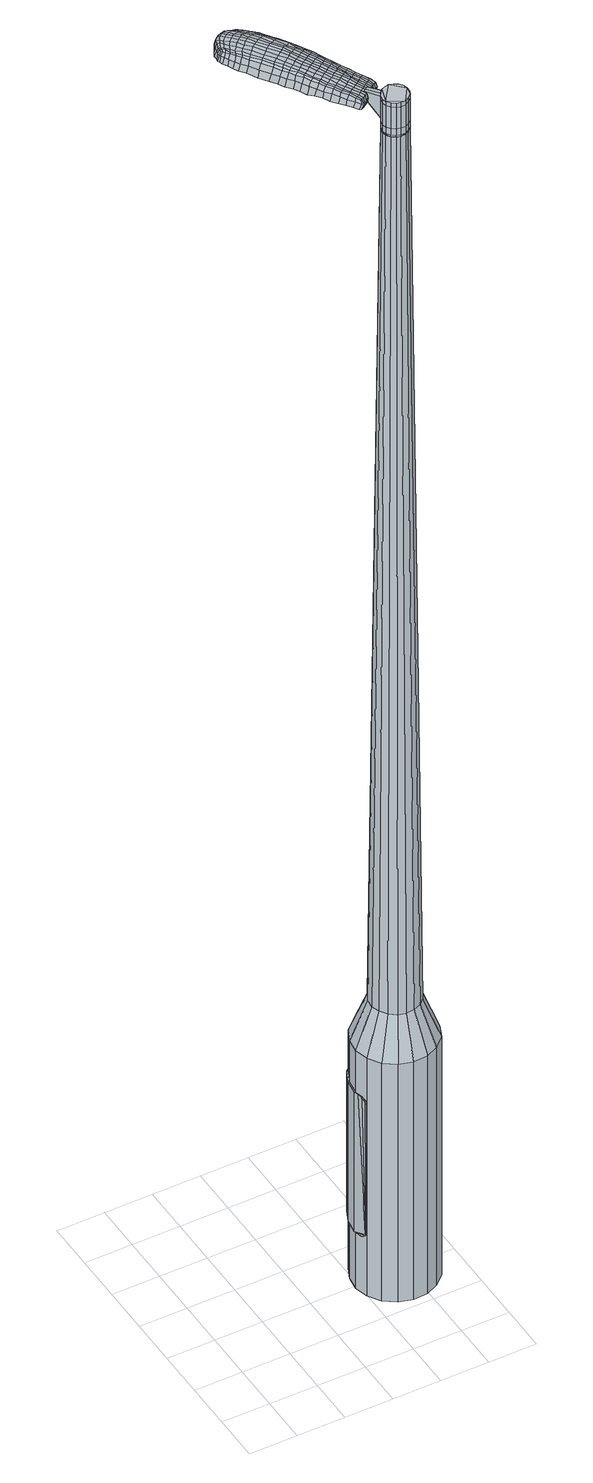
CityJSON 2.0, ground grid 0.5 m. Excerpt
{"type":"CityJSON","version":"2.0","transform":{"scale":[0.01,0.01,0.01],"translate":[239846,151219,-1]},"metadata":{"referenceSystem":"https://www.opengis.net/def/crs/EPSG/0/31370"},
"CityObjects":{
"object1":{"type":"GenericCityObject","attributes":{"cluster":856,"mean_distance_to_centroid":0.271,"new_centroid_x":239847.91,"new_centroid_y":151220,"mean_distance_to_camera":8.48,"H1":18.91,"H2":15.81,"Z_final":111.9,"cluster2":-1,"proj_x":239851.71,"proj_y":151217.4,"id_line":42795,"bearing_l":214.3,"distance":4.6,"orientation":"right","G_obj":124.3},"geometry":[{"type":"MultiSurface","lod":"2","boundaries":[[[0,1,2,3]],[[1,4,5,2]],[[4,6,7,5]],[[6,8,9,7]],[[8,10,11,9]],[[10,12,13,11]],[[12,14,15,13]],[[14,16,17,15]],[[16,18,19,17]],[[18,20,21,19]],[[20,22,23,21]],[[22,24,25,23]],[[24,26,27,25]],[[26,28,29,27]],[[28,30,31,29]],[[30,32,33,31]],[[32,34,35,33]],[[34,0,3,35]],[[36,37,38,39]],[[38,40,41,42]],[[41,43,42]],[[42,44,45,46]],[[45,47,46]],[[46,48,49,50]],[[49,51,50]],[[42,46,50,38]],[[50,52,39,38]],[[53,36,39]],[[2,5,7,35]],[[7,9,11,15]],[[11,13,15]],[[15,17,19,23]],[[19,21,23]],[[23,25,27,31]],[[27,29,31]],[[15,23,31,7]],[[31,33,35,7]],[[3,2,35]],[[1,0,54,55]],[[0,34,56,54]],[[34,32,57,56]],[[32,30,58,57]],[[30,28,59,58]],[[28,26,60,59]],[[26,24,61,60]],[[24,22,62,61]],[[22,20,63,62]],[[20,18,64,63]],[[18,16,65,64]],[[16,14,66,65]],[[14,12,67,66]],[[12,10,68,67]],[[10,8,69,68]],[[8,6,70,69]],[[6,4,71,70]],[[4,1,55,71]],[[55,54,72,73]],[[54,56,74,72]],[[56,57,75,74]],[[57,58,76,75]],[[58,59,77,76]],[[59,60,78,77]],[[60,61,79,78]],[[61,62,80,79]],[[62,63,81,80]],[[63,64,82,81]],[[64,65,83,82]],[[65,66,84,83]],[[66,67,85,84]],[[67,68,86,85]],[[68,69,87,86]],[[69,70,88,87]],[[70,71,89,88]],[[71,55,73,89]],[[72,90,91,73]],[[74,92,90,72]],[[75,93,92,74]],[[94,95,93,75]],[[96,97,95,94]],[[78,98,97,96]],[[99,100,98,78]],[[80,101,100,99]],[[102,103,101,80]],[[104,105,103,102]],[[106,107,105,104]],[[108,109,107,106]],[[110,111,109,108]],[[112,113,111,110]],[[114,115,113,112]],[[88,116,115,114]],[[117,118,116,88]],[[73,91,118,117]],[[119,120,121,122]],[[123,119,122,124]],[[125,123,124,126]],[[127,125,126,128]],[[129,127,128,130]],[[131,129,130,132]],[[133,131,132,134]],[[135,133,134,136]],[[137,135,136,138]],[[139,137,138,140]],[[141,139,140,142]],[[143,141,142,144]],[[145,143,144,146]],[[147,145,146,148]],[[149,147,148,150]],[[151,149,150,152]],[[76,94,75]],[[76,77,96,94]],[[77,78,96]],[[79,99,78]],[[79,80,99]],[[81,102,80]],[[81,82,104,102]],[[82,83,106,104]],[[83,84,108,106]],[[84,85,110,108]],[[85,86,112,110]],[[86,87,114,112]],[[87,88,114]],[[89,117,88]],[[89,73,117]],[[153,118,91]],[[153,116,118]],[[154,115,116]],[[154,155,113,115]],[[155,156,111,113]],[[156,157,109,111]],[[157,158,107,109]],[[158,159,105,107]],[[159,160,103,105]],[[160,101,103]],[[161,100,101]],[[161,98,100]],[[162,97,98]],[[162,163,95,97]],[[163,93,95]],[[39,52,151,164]],[[91,90,165,152]],[[53,39,164,120]],[[90,92,121,165]],[[36,53,120,119]],[[92,93,122,121]],[[37,36,119,123]],[[93,163,124,122]],[[38,37,123,125]],[[163,162,126,124]],[[40,38,125,127]],[[162,98,128,126]],[[41,40,127,129]],[[98,161,130,128]],[[43,41,129,131]],[[161,101,132,130]],[[42,43,131,133]],[[101,160,134,132]],[[44,42,133,135]],[[160,159,136,134]],[[45,44,135,137]],[[159,158,138,136]],[[47,45,137,139]],[[158,157,140,138]],[[46,47,139,141]],[[157,156,142,140]],[[48,46,141,143]],[[156,155,144,142]],[[49,48,143,145]],[[155,154,146,144]],[[51,49,145,147]],[[154,116,148,146]],[[50,51,147,149]],[[116,153,150,148]],[[52,50,149,151]],[[153,91,152,150]],[[151,152,166,167]],[[152,165,168,166]],[[165,121,169,168]],[[121,120,170,169]],[[120,164,171,170]],[[164,151,167,171]],[[172,173,174,175]],[[176,172,175,177]],[[172,176,178,179]],[[173,172,179,180]],[[181,182,183,184]],[[185,181,184,186]],[[181,185,187,188]],[[182,181,188,189]],[[190,191,192,193]],[[194,190,193,195]],[[190,194,196,197]],[[191,190,197,198]],[[199,200,201,202]],[[203,199,202,204]],[[199,203,205,206]],[[200,199,206,207]],[[208,209,210,211]],[[212,208,211,213]],[[208,212,214,215]],[[209,208,215,216]],[[217,218,219,220]],[[221,217,220,222]],[[217,221,223,224]],[[218,217,224,225]],[[226,227,228,229]],[[218,226,229,219]],[[226,218,225,230]],[[227,226,230,231]],[[232,233,234,235]],[[227,232,235,228]],[[232,227,231,236]],[[233,232,236,237]],[[238,176,177,239]],[[233,238,239,234]],[[238,233,237,240]],[[176,238,240,178]],[[241,242,243,244]],[[245,241,244,246]],[[241,245,247,248]],[[242,241,248,249]],[[250,251,252,253]],[[242,250,253,243]],[[250,242,249,254]],[[251,250,254,255]],[[256,257,258,259]],[[251,256,259,252]],[[256,251,255,260]],[[257,256,260,261]],[[262,263,264,265]],[[257,262,265,258]],[[262,257,261,266]],[[263,262,266,267]],[[268,173,180,269]],[[263,268,269,264]],[[268,263,267,270]],[[173,268,270,174]],[[271,272,273,274]],[[275,271,274,276]],[[271,275,277,278]],[[272,271,278,279]],[[280,281,282,283]],[[272,280,283,273]],[[280,272,279,284]],[[281,280,284,285]],[[286,287,288,289]],[[281,286,289,282]],[[286,281,285,290]],[[287,286,290,291]],[[292,185,186,293]],[[287,292,293,288]],[[292,287,291,294]],[[185,292,294,187]],[[295,296,297,298]],[[299,295,298,300]],[[295,299,301,302]],[[296,295,302,303]],[[304,305,306,307]],[[296,304,307,297]],[[304,296,303,308]],[[305,304,308,309]],[[310,311,312,313]],[[305,310,313,306]],[[310,305,309,314]],[[311,310,314,315]],[[316,317,318,319]],[[311,316,319,312]],[[316,311,315,320]],[[317,316,320,321]],[[322,182,189,323]],[[317,322,323,318]],[[322,317,321,324]],[[182,322,324,183]],[[325,211,210,326]],[[327,325,326,328]],[[325,327,329,330]],[[211,325,330,213]],[[331,327,328,332]],[[333,331,332,334]],[[331,333,335,336]],[[327,331,336,329]],[[337,333,334,338]],[[339,337,338,340]],[[337,339,341,342]],[[333,337,342,335]],[[343,339,340,344]],[[345,343,344,346]],[[343,345,347,348]],[[339,343,348,341]],[[349,345,346,350]],[[200,349,350,201]],[[349,200,207,351]],[[345,349,351,347]],[[352,353,198,197]],[[354,352,197,196]],[[352,354,355,356]],[[353,352,356,357]],[[358,359,357,356]],[[360,358,356,355]],[[358,360,361,362]],[[359,358,362,363]],[[364,365,363,362]],[[366,364,362,361]],[[364,366,367,368]],[[365,364,368,369]],[[370,371,369,368]],[[372,370,368,367]],[[370,372,205,203]],[[371,370,203,204]],[[373,374,375,376]],[[275,373,376,277]],[[373,275,276,377]],[[374,373,377,378]],[[379,194,195,380]],[[374,379,380,375]],[[379,374,378,381]],[[194,379,381,196]],[[382,383,384,385]],[[221,382,385,223]],[[382,221,222,386]],[[383,382,386,387]],[[388,389,390,391]],[[383,388,391,384]],[[388,383,387,392]],[[389,388,392,393]],[[394,191,198,395]],[[389,394,395,390]],[[394,389,393,396]],[[191,394,396,192]],[[397,398,399,400]],[[179,397,400,180]],[[397,179,178,401]],[[398,397,401,402]],[[403,404,405,406]],[[398,403,406,399]],[[403,398,402,407]],[[404,403,407,408]],[[409,202,201,410]],[[404,409,410,405]],[[409,404,408,411]],[[202,409,411,204]],[[412,413,414,415]],[[184,412,415,186]],[[412,184,183,416]],[[413,412,416,417]],[[418,206,205,419]],[[413,418,419,414]],[[418,413,417,420]],[[206,418,420,207]],[[421,422,423,424]],[[299,421,424,301]],[[421,299,300,425]],[[422,421,425,426]],[[427,212,213,428]],[[422,427,428,423]],[[427,422,426,429]],[[212,427,429,214]],[[430,431,432,433]],[[245,430,433,247]],[[430,245,246,434]],[[431,430,434,435]],[[436,437,438,439]],[[431,436,439,432]],[[436,431,435,440]],[[437,436,440,441]],[[442,209,216,443]],[[437,442,443,438]],[[442,437,441,444]],[[209,442,444,210]],[[445,446,435,434]],[[244,445,434,246]],[[445,244,243,447]],[[446,445,447,448]],[[449,450,441,440]],[[446,449,440,435]],[[449,446,448,451]],[[450,449,451,452]],[[453,326,210,444]],[[450,453,444,441]],[[453,450,452,454]],[[326,453,454,328]],[[455,456,457,458]],[[302,455,458,303]],[[455,302,301,424]],[[456,455,424,423]],[[459,330,329,460]],[[456,459,460,457]],[[459,456,423,428]],[[330,459,428,213]],[[461,462,448,447]],[[253,461,447,243]],[[461,253,252,463]],[[462,461,463,464]],[[465,466,452,451]],[[462,465,451,448]],[[465,462,464,467]],[[466,465,467,468]],[[469,332,328,454]],[[466,469,454,452]],[[469,466,468,470]],[[332,469,470,334]],[[471,472,473,474]],[[308,471,474,309]],[[471,308,303,458]],[[472,471,458,457]],[[475,336,335,476]],[[472,475,476,473]],[[475,472,457,460]],[[336,475,460,329]],[[477,478,464,463]],[[259,477,463,252]],[[477,259,258,479]],[[478,477,479,480]],[[481,482,468,467]],[[478,481,467,464]],[[481,478,480,483]],[[482,481,483,484]],[[485,338,334,470]],[[482,485,470,468]],[[485,482,484,486]],[[338,485,486,340]],[[487,488,489,490]],[[314,487,490,315]],[[487,314,309,474]],[[488,487,474,473]],[[491,342,341,492]],[[488,491,492,489]],[[491,488,473,476]],[[342,491,476,335]],[[493,494,480,479]],[[265,493,479,258]],[[493,265,264,495]],[[494,493,495,496]],[[497,498,484,483]],[[494,497,483,480]],[[497,494,496,499]],[[498,497,499,500]],[[501,344,340,486]],[[498,501,486,484]],[[501,498,500,502]],[[344,501,502,346]],[[503,504,505,506]],[[320,503,506,321]],[[503,320,315,490]],[[504,503,490,489]],[[507,348,347,508]],[[504,507,508,505]],[[507,504,489,492]],[[348,507,492,341]],[[509,510,496,495]],[[269,509,495,264]],[[509,269,180,400]],[[510,509,400,399]],[[511,512,500,499]],[[510,511,499,496]],[[511,510,399,406]],[[512,511,406,405]],[[513,350,346,502]],[[512,513,502,500]],[[513,512,405,410]],[[350,513,410,201]],[[514,515,417,416]],[[324,514,416,183]],[[514,324,321,506]],[[515,514,506,505]],[[516,351,207,420]],[[515,516,420,417]],[[516,515,505,508]],[[351,516,508,347]],[[517,518,378,377]],[[274,517,377,276]],[[517,274,273,519]],[[518,517,519,520]],[[521,354,196,381]],[[518,521,381,378]],[[521,518,520,522]],[[354,521,522,355]],[[523,524,525,526]],[[224,523,526,225]],[[523,224,223,385]],[[524,523,385,384]],[[527,528,529,530]],[[524,527,530,525]],[[527,524,384,391]],[[528,527,391,390]],[[531,353,357,532]],[[528,531,532,529]],[[531,528,390,395]],[[353,531,395,198]],[[533,534,520,519]],[[283,533,519,273]],[[533,283,282,535]],[[534,533,535,536]],[[537,360,355,522]],[[534,537,522,520]],[[537,534,536,538]],[[360,537,538,361]],[[539,540,541,542]],[[230,539,542,231]],[[539,230,225,526]],[[540,539,526,525]],[[543,544,545,546]],[[540,543,546,541]],[[543,540,525,530]],[[544,543,530,529]],[[547,359,363,548]],[[544,547,548,545]],[[547,544,529,532]],[[359,547,532,357]],[[549,550,536,535]],[[289,549,535,282]],[[549,289,288,551]],[[550,549,551,552]],[[553,366,361,538]],[[550,553,538,536]],[[553,550,552,554]],[[366,553,554,367]],[[555,556,557,558]],[[236,555,558,237]],[[555,236,231,542]],[[556,555,542,541]],[[559,560,561,562]],[[556,559,562,557]],[[559,556,541,546]],[[560,559,546,545]],[[563,365,369,564]],[[560,563,564,561]],[[563,560,545,548]],[[365,563,548,363]],[[565,566,552,551]],[[293,565,551,288]],[[565,293,186,415]],[[566,565,415,414]],[[567,372,367,554]],[[566,567,554,552]],[[567,566,414,419]],[[372,567,419,205]],[[568,569,402,401]],[[240,568,401,178]],[[568,240,237,558]],[[569,568,558,557]],[[570,571,408,407]],[[569,570,407,402]],[[570,569,557,562]],[[571,570,562,561]],[[572,371,204,411]],[[571,572,411,408]],[[572,571,561,564]],[[371,572,564,369]],[[573,574,575,576]],[[576,575,577,578]],[[579,577,575,580]],[[580,575,574,581]],[[582,583,584,585]],[[585,584,586,587]],[[588,586,584,589]],[[589,584,583,590]],[[591,592,593,594]],[[594,593,595,596]],[[597,595,593,598]],[[598,593,592,599]],[[600,601,602,603]],[[603,602,604,605]],[[606,604,602,607]],[[607,602,601,608]],[[609,610,611,612]],[[612,611,613,614]],[[615,613,611,616]],[[616,611,610,617]],[[618,619,620,621]],[[621,620,622,623]],[[624,622,620,625]],[[625,620,619,626]],[[627,628,629,630]],[[630,629,619,618]],[[626,619,629,631]],[[631,629,628,632]],[[633,634,635,636]],[[636,635,628,627]],[[632,628,635,637]],[[637,635,634,638]],[[578,577,639,640]],[[640,639,634,633]],[[638,634,639,641]],[[641,639,577,579]],[[642,643,644,645]],[[645,644,646,647]],[[648,646,644,649]],[[649,644,643,650]],[[651,652,653,654]],[[654,653,643,642]],[[650,643,653,655]],[[655,653,652,656]],[[657,658,659,660]],[[660,659,652,651]],[[656,652,659,661]],[[661,659,658,662]],[[663,664,665,666]],[[666,665,658,657]],[[662,658,665,667]],[[667,665,664,668]],[[581,574,669,670]],[[670,669,664,663]],[[668,664,669,671]],[[671,669,574,573]],[[672,673,674,675]],[[675,674,676,677]],[[678,676,674,679]],[[679,674,673,680]],[[681,682,683,684]],[[684,683,673,672]],[[680,673,683,685]],[[685,683,682,686]],[[687,688,689,690]],[[690,689,682,681]],[[686,682,689,691]],[[691,689,688,692]],[[587,586,693,694]],[[694,693,688,687]],[[692,688,693,695]],[[695,693,586,588]],[[696,697,698,699]],[[699,698,700,701]],[[702,700,698,703]],[[703,698,697,704]],[[705,706,707,708]],[[708,707,697,696]],[[704,697,707,709]],[[709,707,706,710]],[[711,712,713,714]],[[714,713,706,705]],[[710,706,713,715]],[[715,713,712,716]],[[717,718,719,720]],[[720,719,712,711]],[[716,712,719,721]],[[721,719,718,722]],[[590,583,723,724]],[[724,723,718,717]],[[722,718,723,725]],[[725,723,583,582]],[[609,612,726,727]],[[727,726,728,729]],[[730,728,726,731]],[[731,726,612,614]],[[729,728,732,733]],[[733,732,734,735]],[[736,734,732,737]],[[737,732,728,730]],[[735,734,738,739]],[[739,738,740,741]],[[742,740,738,743]],[[743,738,734,736]],[[741,740,744,745]],[[745,744,746,747]],[[748,746,744,749]],[[749,744,740,742]],[[747,746,750,751]],[[751,750,601,600]],[[608,601,750,752]],[[752,750,746,748]],[[599,753,754,598]],[[598,754,755,597]],[[756,755,754,757]],[[757,754,753,758]],[[758,759,760,757]],[[757,760,761,756]],[[762,761,760,763]],[[763,760,759,764]],[[764,765,766,763]],[[763,766,767,762]],[[768,767,766,769]],[[769,766,765,770]],[[770,771,772,769]],[[769,772,773,768]],[[606,773,772,604]],[[604,772,771,605]],[[774,775,776,777]],[[777,776,676,678]],[[677,676,776,778]],[[778,776,775,779]],[[596,595,780,781]],[[781,780,775,774]],[[779,775,780,782]],[[782,780,595,597]],[[783,784,785,786]],[[786,785,622,624]],[[623,622,785,787]],[[787,785,784,788]],[[789,790,791,792]],[[792,791,784,783]],[[788,784,791,793]],[[793,791,790,794]],[[599,592,795,796]],[[796,795,790,789]],[[794,790,795,797]],[[797,795,592,591]],[[798,799,800,801]],[[801,800,580,581]],[[579,580,800,802]],[[802,800,799,803]],[[804,805,806,807]],[[807,806,799,798]],[[803,799,806,808]],[[808,806,805,809]],[[600,603,810,811]],[[811,810,805,804]],[[809,805,810,812]],[[812,810,603,605]],[[813,814,815,816]],[[816,815,585,587]],[[582,585,815,817]],[[817,815,814,818]],[[606,607,819,820]],[[820,819,814,813]],[[818,814,819,821]],[[821,819,607,608]],[[822,823,700,824]],[[824,700,702]],[[701,700,825]],[[825,700,823,826]],[[614,613,827,828]],[[828,827,823,822]],[[826,823,827,829]],[[829,827,613,615]],[[830,831,646,832]],[[832,646,648]],[[647,646,833]],[[833,646,831,834]],[[835,836,837,838]],[[838,837,831,830]],[[834,831,837,839]],[[839,837,836,840]],[[617,610,841,842]],[[842,841,836,835]],[[840,836,841,843]],[[843,841,610,609]],[[834,844,845,833]],[[833,845,645,647]],[[642,645,845,846]],[[846,845,844,847]],[[840,848,849,839]],[[839,849,844,834]],[[847,844,849,850]],[[850,849,848,851]],[[609,727,852,843]],[[843,852,848,840]],[[851,848,852,853]],[[853,852,727,729]],[[854,855,856]],[[856,855,703,704]],[[702,703,855,824]],[[824,855,822]],[[730,731,857,858]],[[858,857,855,854]],[[822,855,857,828]],[[828,857,731,614]],[[847,859,846]],[[846,859,654,642]],[[651,654,859,860]],[[860,859,861]],[[851,862,863,850]],[[850,863,859,847]],[[861,859,863,864]],[[864,863,862,865]],[[729,733,866,853]],[[853,866,862,851]],[[865,862,866,867]],[[867,866,733,735]],[[868,869,870,871]],[[871,870,709,710]],[[704,709,870,856]],[[856,870,869,854]],[[736,737,872,873]],[[873,872,869,868]],[[854,869,872,858]],[[858,872,737,730]],[[861,874,875,860]],[[860,875,660,651]],[[657,660,875,876]],[[876,875,874,877]],[[865,878,879,864]],[[864,879,874,861]],[[877,874,879,880]],[[880,879,878,881]],[[735,739,882,867]],[[867,882,878,865]],[[881,878,882,883]],[[883,882,739,741]],[[884,885,886,887]],[[887,886,715,716]],[[710,715,886,871]],[[871,886,885,868]],[[742,743,888,889]],[[889,888,885,884]],[[868,885,888,873]],[[873,888,743,736]],[[877,890,891,876]],[[876,891,666,657]],[[663,666,891,892]],[[892,891,890,893]],[[881,894,895,880]],[[880,895,890,877]],[[893,890,895,896]],[[896,895,894,897]],[[741,745,898,883]],[[883,898,894,881]],[[897,894,898,899]],[[899,898,745,747]],[[900,901,902,903]],[[903,902,721,722]],[[716,721,902,887]],[[887,902,901,884]],[[748,749,904,905]],[[905,904,901,900]],[[884,901,904,889]],[[889,904,749,742]],[[893,906,907,892]],[[892,907,670,663]],[[581,670,907,801]],[[801,907,906,798]],[[897,908,909,896]],[[896,909,906,893]],[[798,906,909,807]],[[807,909,908,804]],[[747,751,910,899]],[[899,910,908,897]],[[804,908,910,811]],[[811,910,751,600]],[[818,911,912,817]],[[817,912,725,582]],[[722,725,912,903]],[[903,912,911,900]],[[608,752,913,821]],[[821,913,911,818]],[[900,911,913,905]],[[905,913,752,748]],[[779,914,915,778]],[[778,915,675,677]],[[672,675,915,916]],[[916,915,914,917]],[[597,755,918,782]],[[782,918,914,779]],[[917,914,918,919]],[[919,918,755,756]],[[920,921,922,923]],[[923,922,625,626]],[[624,625,922,786]],[[786,922,921,783]],[[924,925,926,927]],[[927,926,921,920]],[[783,921,926,792]],[[792,926,925,789]],[[758,753,928,929]],[[929,928,925,924]],[[789,925,928,796]],[[796,928,753,599]],[[917,930,931,916]],[[916,931,684,672]],[[681,684,931,932]],[[932,931,930,933]],[[756,761,934,919]],[[919,934,930,917]],[[933,930,934,935]],[[935,934,761,762]],[[936,937,938,939]],[[939,938,631,632]],[[626,631,938,923]],[[923,938,937,920]],[[940,941,942,943]],[[943,942,937,936]],[[920,937,942,927]],[[927,942,941,924]],[[764,759,944,945]],[[945,944,941,940]],[[924,941,944,929]],[[929,944,759,758]],[[933,946,947,932]],[[932,947,690,681]],[[687,690,947,948]],[[948,947,946,949]],[[762,767,950,935]],[[935,950,946,933]],[[949,946,950,951]],[[951,950,767,768]],[[952,953,954,955]],[[955,954,637,638]],[[632,637,954,939]],[[939,954,953,936]],[[956,957,958,959]],[[959,958,953,952]],[[936,953,958,943]],[[943,958,957,940]],[[770,765,960,961]],[[961,960,957,956]],[[940,957,960,945]],[[945,960,765,764]],[[949,962,963,948]],[[948,963,694,687]],[[587,694,963,816]],[[816,963,962,813]],[[768,773,964,951]],[[951,964,962,949]],[[813,962,964,820]],[[820,964,773,606]],[[803,965,966,802]],[[802,966,641,579]],[[638,641,966,955]],[[955,966,965,952]],[[809,967,968,808]],[[808,968,965,803]],[[952,965,968,959]],[[959,968,967,956]],[[605,771,969,812]],[[812,969,967,809]],[[956,967,969,961]],[[961,969,771,770]],[[573,576,175,174]],[[576,578,177,175]],[[588,589,188,187]],[[589,590,189,188]],[[591,594,193,192]],[[594,596,195,193]],[[615,616,215,214]],[[616,617,216,215]],[[618,621,220,219]],[[621,623,222,220]],[[627,630,229,228]],[[630,618,219,229]],[[633,636,235,234]],[[636,627,228,235]],[[578,640,239,177]],[[640,633,234,239]],[[648,649,248,247]],[[649,650,249,248]],[[650,655,254,249]],[[655,656,255,254]],[[656,661,260,255]],[[661,662,261,260]],[[662,667,266,261]],[[667,668,267,266]],[[668,671,270,267]],[[671,573,174,270]],[[678,679,278,277]],[[679,680,279,278]],[[680,685,284,279]],[[685,686,285,284]],[[686,691,290,285]],[[691,692,291,290]],[[692,695,294,291]],[[695,588,187,294]],[[696,699,298,297]],[[699,701,300,298]],[[705,708,307,306]],[[708,696,297,307]],[[711,714,313,312]],[[714,705,306,313]],[[717,720,319,318]],[[720,711,312,319]],[[590,724,323,189]],[[724,717,318,323]],[[774,777,376,375]],[[777,678,277,376]],[[596,781,380,195]],[[781,774,375,380]],[[623,787,386,222]],[[787,788,387,386]],[[788,793,392,387]],[[793,794,393,392]],[[794,797,396,393]],[[797,591,192,396]],[[701,825,425,300]],[[825,826,426,425]],[[826,829,429,426]],[[829,615,214,429]],[[830,832,433,432]],[[832,648,247,433]],[[835,838,439,438]],[[838,830,432,439]],[[617,842,443,216]],[[842,835,438,443]],[[970,971,972,973]],[[974,975,973,972]],[[976,977,978,979]],[[980,981,982,983]],[[971,984,985,972]],[[986,974,972,985]],[[987,976,979,988]],[[989,990,981,980]],[[984,991,992,985]],[[992,993,986,985]],[[994,987,988,995]],[[996,990,989,997]],[[991,998,999,992]],[[999,1000,993,992]],[[1001,994,995,1002]],[[1003,996,997,1004]],[[1005,1006,1007,1008]],[[1009,1010,1006,1005]],[[1009,1011,1012,1010]],[[1011,1013,1014,1012]],[[1015,1016,1017,1018]],[[1019,1020,1016,1015]],[[1021,1022,1020,1019]],[[1023,1024,1022,1021]],[[1018,1007,1006,1015]],[[1015,1006,1010,1019]],[[1010,1012,1021,1019]],[[1012,1014,1023,1021]],[[979,978,975,974]],[[988,979,974,986]],[[993,995,988,986]],[[1000,1002,995,993]],[[980,983,977,976]],[[989,980,976,987]],[[997,989,987,994]],[[1004,997,994,1001]],[[981,1005,1008,982]],[[990,1009,1005,981]],[[1011,1009,990,996]],[[1013,1011,996,1003]],[[1025,1026,1027,1028]],[[1027,1029,1030,1031]],[[1027,1031,1032,1033]],[[1027,1033,1028]],[[1034,1025,1028,1035]],[[1036,1035,1028,1037]],[[1038,1037,1028]],[[1039,1027,1026,1040]],[[1041,1039,1040,1042]],[[1043,1041,1042,1044]],[[1045,1043,1044,1046]],[[1047,1045,1046,1048]],[[1048,1049,1050,1051]],[[1048,1051,1052,1053]],[[1048,1053,1054,1055]],[[1054,1056,1057,1058]],[[1054,1058,1059,1060]],[[1054,1060,1055]],[[1048,1055,1047]],[[1061,1062,1026,1025]],[[1063,1064,1029,1027]],[[1065,1066,1038,1028]],[[1062,1067,1040,1026]],[[1068,1063,1027,1039]],[[1067,1069,1042,1040]],[[1070,1068,1039,1041]],[[1069,1071,1044,1042]],[[1072,1070,1041,1043]],[[1071,1073,1046,1044]],[[1074,1072,1043,1045]],[[1073,1075,1048,1046]],[[1076,1074,1045,1047]],[[1075,1077,1049,1048]],[[1078,1079,1056,1054]],[[1080,1076,1047,1055]],[[1050,1049,1077,1081]],[[1051,1050,1081,1082]],[[1052,1051,1082,1083]],[[1053,1052,1083,1084]],[[1054,1053,1084,1078]],[[1085,1061,1025,1034]],[[1086,1085,1034,1035]],[[1087,1086,1035,1036]],[[1088,1087,1036,1037]],[[1066,1088,1037,1038]],[[1030,1029,1064,1089]],[[1057,1056,1079,1090]],[[1031,1030,1089,1091]],[[1032,1031,1091,1092]],[[1033,1032,1092,1093]],[[1028,1033,1093,1065]],[[1058,1057,1090,1094]],[[1059,1058,1094,1095]],[[1060,1059,1095,1096]],[[1055,1060,1096,1080]]]}]}
},
"vertices":[
[165,135,384],[178,141,384],[178,141,96],[165,135,96],[193,142,384],[193,142,96],[207,138,384],[207,138,96],[219,130,384],[219,130,96],[227,118,384],[227,118,96],[231,103,384],[231,103,96],[229,89,384],[229,89,96],[223,75,384],[223,75,96],[212,65,384],[212,65,96],[199,59,384],[199,59,96],[184,58,384],[184,58,96],[170,62,384],[170,62,96],[158,71,384],[158,71,96],[150,83,384],[150,83,96],[146,97,384],[146,97,96],[148,112,384],[148,112,96],[154,125,384],[154,125,96],[176,104,1524],[175,99,1524],[176,95,1524],[181,111,1524],[179,91,1524],[183,88,1524],[192,87,1524],[187,87,1524],[196,89,1524],[200,92,1524],[202,101,1524],[202,97,1524],[201,106,1524],[198,110,1524],[190,114,1524],[194,112,1524],[185,113,1524],[178,108,1524],[174,121,429],[182,125,429],[168,115,429],[164,107,429],[163,98,429],[166,90,429],[171,83,429],[178,77,429],[186,75,429],[195,76,429],[203,79,429],[209,85,429],[213,93,429],[214,102,429],[212,111,429],[207,118,429],[200,123,429],[191,125,429],[181,111,1483],[185,113,1483],[178,108,1483],[176,104,1483],[175,99,1483],[176,95,1483],[179,91,1483],[183,88,1483],[187,87,1483],[192,87,1483],[196,89,1483],[200,92,1483],[202,97,1483],[202,101,1483],[201,106,1483],[198,110,1483],[194,112,1483],[190,114,1483],[181,111,1485],[185,113,1485],[178,108,1485],[176,104,1485],[176,99,1483],[176,99,1485],[177,95,1483],[177,95,1485],[179,91,1485],[183,89,1483],[183,89,1485],[187,87,1485],[192,88,1483],[192,88,1485],[196,90,1483],[196,90,1485],[199,93,1483],[199,93,1485],[201,97,1483],[201,97,1485],[201,101,1483],[201,101,1485],[200,105,1483],[200,105,1485],[198,109,1483],[198,109,1485],[194,112,1485],[190,113,1483],[190,113,1485],[176,104,1519],[178,108,1519],[178,108,1493],[176,104,1493],[175,99,1519],[175,99,1493],[176,95,1519],[176,95,1493],[179,91,1519],[179,91,1493],[183,88,1519],[183,88,1493],[187,87,1519],[187,87,1493],[192,87,1519],[192,87,1493],[196,89,1519],[196,89,1493],[200,92,1519],[200,92,1493],[202,97,1519],[202,97,1493],[202,101,1519],[202,101,1493],[201,106,1519],[201,106,1493],[198,110,1519],[198,110,1493],[194,112,1519],[194,112,1493],[190,114,1519],[190,114,1493],[185,113,1519],[185,113,1493],[190,114,1485],[198,110,1485],[201,106,1485],[202,101,1485],[202,97,1485],[200,92,1485],[196,89,1485],[192,87,1485],[183,88,1485],[176,95,1485],[175,99,1485],[181,111,1519],[181,111,1493],[173,129,1513],[173,129,1518],[170,127,1513],[168,125,1513],[168,125,1518],[170,127,1518],[145,199,1519],[149,193,1518],[149,195,1509],[145,201,1510],[140,206,1519],[141,208,1510],[140,205,1526],[144,197,1525],[148,191,1525],[113,177,1519],[117,172,1518],[119,172,1525],[115,177,1525],[108,184,1519],[110,184,1526],[106,185,1510],[111,178,1510],[115,172,1509],[86,248,1519],[89,250,1519],[89,251,1513],[86,249,1513],[83,245,1519],[83,245,1513],[84,243,1524],[87,247,1524],[90,249,1524],[128,187,1530],[132,181,1529],[135,182,1529],[131,189,1530],[123,194,1531],[126,196,1531],[120,192,1530],[125,185,1530],[129,179,1529],[174,120,1512],[176,122,1512],[175,123,1517],[173,121,1517],[171,119,1512],[171,120,1517],[170,119,1506],[173,121,1506],[175,122,1506],[110,247,1519],[113,245,1519],[113,246,1512],[111,249,1512],[109,249,1518],[109,250,1512],[108,248,1522],[109,246,1523],[112,244,1524],[116,241,1519],[119,237,1519],[120,238,1512],[116,243,1512],[115,240,1524],[118,235,1525],[123,232,1519],[127,225,1519],[128,227,1511],[123,234,1511],[122,230,1526],[127,224,1526],[134,216,1519],[134,218,1510],[133,214,1526],[183,136,1513],[179,142,1513],[179,141,1518],[182,134,1517],[186,131,1512],[184,131,1516],[186,132,1506],[183,137,1507],[180,144,1507],[175,149,1514],[171,155,1515],[171,154,1520],[175,147,1519],[176,150,1507],[172,157,1507],[168,161,1515],[164,168,1516],[163,166,1522],[167,160,1521],[168,163,1508],[164,170,1508],[160,174,1517],[156,181,1517],[155,179,1524],[159,173,1523],[160,176,1508],[157,182,1509],[152,187,1518],[152,185,1524],[153,189,1509],[80,228,1519],[82,225,1519],[83,225,1524],[82,228,1523],[80,230,1518],[81,230,1522],[78,230,1512],[79,228,1512],[80,225,1512],[84,220,1519],[87,215,1519],[89,216,1525],[86,221,1524],[83,220,1512],[85,215,1512],[90,210,1519],[95,204,1519],[96,204,1526],[92,210,1526],[88,210,1511],[93,204,1511],[101,194,1519],[103,194,1526],[99,194,1510],[158,119,1513],[153,125,1513],[152,125,1507],[156,119,1507],[162,114,1512],[160,115,1506],[162,116,1516],[159,119,1517],[155,125,1518],[149,131,1514],[144,137,1515],[142,137,1507],[147,131,1507],[150,131,1519],[146,137,1520],[139,143,1515],[135,148,1516],[133,149,1508],[138,143,1508],[141,143,1521],[137,148,1522],[130,154,1517],[126,160,1517],[124,160,1509],[128,154,1508],[132,154,1523],[128,160,1524],[122,166,1518],[120,166,1509],[123,166,1524],[170,126,1519],[172,127,1519],[166,132,1520],[168,133,1520],[163,130,1520],[167,124,1519],[161,138,1522],[164,139,1522],[157,144,1523],[160,146,1523],[155,142,1523],[159,136,1521],[153,150,1524],[155,152,1524],[149,156,1525],[151,158,1525],[146,155,1525],[150,148,1524],[145,162,1526],[147,164,1526],[140,169,1527],[143,170,1527],[138,167,1527],[142,161,1526],[136,175,1528],[139,176,1528],[133,173,1528],[89,244,1527],[92,246,1527],[86,241,1526],[88,237,1527],[91,240,1528],[94,242,1528],[95,235,1529],[98,237,1529],[92,232,1528],[96,226,1530],[99,229,1530],[102,231,1530],[103,223,1531],[106,225,1531],[100,220,1530],[105,213,1531],[108,215,1531],[111,217,1531],[115,205,1531],[118,207,1531],[112,202,1531],[79,232,1518],[80,235,1519],[78,236,1513],[78,232,1513],[81,232,1523],[81,234,1523],[81,240,1519],[80,240,1513],[82,239,1524],[107,250,1518],[104,251,1518],[104,249,1523],[107,248,1523],[107,251,1513],[104,252,1513],[100,252,1519],[96,252,1519],[97,251,1524],[101,250,1523],[100,253,1513],[96,253,1513],[93,251,1519],[93,250,1524],[92,252,1513],[143,196,1528],[141,195,1528],[145,189,1528],[147,190,1527],[138,204,1528],[137,203,1529],[139,194,1529],[136,192,1530],[140,186,1529],[143,188,1528],[134,201,1529],[131,200,1530],[133,190,1530],[137,184,1529],[128,198,1531],[116,178,1528],[118,180,1529],[113,187,1529],[111,185,1528],[120,172,1527],[122,174,1528],[121,182,1529],[116,189,1530],[126,176,1528],[164,113,1512],[165,115,1512],[165,116,1517],[163,115,1517],[162,114,1506],[164,115,1506],[168,116,1512],[168,118,1517],[167,117,1506],[186,128,1512],[184,127,1512],[184,129,1506],[186,130,1506],[185,129,1517],[183,128,1517],[182,126,1512],[180,125,1512],[180,126,1506],[182,127,1506],[181,127,1517],[179,126,1517],[178,123,1512],[178,124,1506],[177,124,1517],[182,134,1519],[180,133,1519],[178,140,1520],[176,139,1520],[178,131,1519],[176,130,1519],[174,138,1520],[172,136,1520],[174,129,1519],[170,135,1520],[160,119,1519],[162,120,1519],[157,126,1520],[156,125,1520],[165,122,1519],[160,128,1520],[174,146,1521],[172,145,1521],[170,153,1522],[168,152,1522],[170,144,1521],[168,142,1521],[166,150,1522],[164,149,1523],[166,141,1522],[162,147,1523],[151,131,1521],[153,132,1521],[149,138,1522],[147,137,1522],[156,134,1521],[151,140,1522],[166,159,1523],[164,158,1523],[162,165,1524],[161,164,1524],[162,157,1523],[160,155,1524],[158,163,1525],[156,161,1525],[158,153,1524],[154,160,1525],[142,143,1523],[144,144,1523],[140,150,1524],[138,149,1524],[147,146,1524],[143,152,1525],[158,172,1525],[157,171,1525],[154,178,1526],[153,177,1526],[154,169,1526],[152,167,1526],[151,175,1527],[148,174,1527],[150,166,1526],[145,172,1527],[134,155,1525],[135,156,1525],[131,162,1526],[129,161,1526],[138,158,1526],[134,164,1527],[151,184,1527],[149,183,1527],[147,182,1527],[144,180,1528],[141,178,1528],[125,167,1527],[127,168,1527],[130,170,1528],[82,230,1525],[82,232,1525],[84,227,1526],[84,229,1526],[84,237,1526],[86,233,1527],[108,246,1525],[106,247,1525],[108,244,1526],[110,244,1525],[102,248,1525],[99,248,1526],[101,245,1527],[105,245,1526],[95,248,1526],[98,244,1527],[86,222,1526],[87,224,1527],[89,217,1527],[90,219,1528],[89,228,1528],[93,223,1529],[113,240,1526],[111,240,1527],[115,235,1528],[117,235,1527],[108,240,1527],[105,240,1528],[109,234,1529],[112,235,1528],[101,239,1528],[105,233,1530],[93,211,1528],[94,214,1529],[97,205,1528],[99,207,1529],[97,217,1529],[102,210,1530],[121,230,1528],[119,230,1528],[123,223,1529],[125,223,1528],[116,229,1529],[113,228,1530],[118,221,1530],[121,222,1530],[109,227,1530],[114,219,1531],[104,195,1529],[106,197,1529],[109,199,1530],[132,214,1528],[130,213,1529],[127,212,1530],[124,210,1530],[121,209,1531],[147,194,1509],[147,192,1518],[143,198,1518],[144,200,1509],[139,205,1519],[139,207,1510],[138,204,1525],[142,196,1525],[146,190,1525],[120,173,1525],[119,173,1518],[114,179,1518],[116,179,1525],[109,186,1519],[111,186,1525],[107,186,1510],[112,179,1509],[117,173,1509],[90,249,1513],[90,248,1519],[87,246,1519],[87,247,1513],[85,243,1519],[84,244,1513],[86,242,1524],[88,245,1524],[91,247,1524],[134,183,1528],[132,181,1528],[128,187,1529],[130,189,1529],[123,195,1529],[125,196,1529],[120,192,1529],[125,185,1529],[129,179,1528],[174,124,1516],[174,124,1512],[172,122,1512],[172,123,1516],[170,120,1512],[169,121,1516],[169,121,1506],[172,123,1506],[174,124,1506],[112,245,1512],[111,243,1519],[109,246,1518],[110,247,1512],[108,247,1518],[108,248,1512],[107,246,1522],[108,245,1523],[110,242,1523],[118,237,1512],[118,235,1519],[114,240,1519],[115,241,1512],[113,238,1524],[117,234,1525],[126,226,1511],[126,224,1519],[121,231,1519],[122,232,1511],[121,229,1525],[125,223,1526],[132,215,1519],[133,217,1510],[131,213,1526],[177,140,1518],[177,141,1513],[181,135,1513],[181,134,1517],[184,130,1512],[183,131,1515],[184,132,1506],[182,136,1506],[178,143,1507],[169,153,1520],[170,154,1514],[174,148,1514],[173,146,1519],[174,149,1507],[170,156,1507],[161,165,1522],[162,167,1516],[166,161,1515],[165,159,1521],[166,162,1508],[163,169,1508],[154,178,1523],[154,180,1517],[158,173,1516],[158,172,1522],[159,175,1508],[155,181,1508],[151,186,1517],[150,184,1524],[151,188,1509],[85,226,1523],[84,225,1519],[82,228,1518],[83,229,1523],[82,230,1518],[83,230,1522],[80,230,1512],[81,228,1512],[82,226,1512],[90,217,1525],[89,216,1519],[86,221,1519],[87,222,1524],[84,221,1512],[87,216,1512],[98,205,1526],[96,205,1519],[92,211,1519],[93,211,1525],[90,211,1511],[94,205,1511],[103,195,1519],[104,195,1526],[101,195,1510],[153,126,1507],[155,126,1513],[159,120,1513],[158,120,1506],[163,116,1512],[161,116,1506],[163,117,1515],[160,120,1517],[156,126,1518],[144,138,1507],[146,138,1514],[150,132,1514],[149,132,1507],[152,132,1519],[147,138,1520],[135,150,1508],[136,150,1516],[141,144,1515],[139,144,1508],[142,144,1521],[138,150,1522],[126,162,1508],[127,161,1517],[132,156,1516],[130,156,1508],[134,156,1522],[129,161,1523],[123,167,1517],[121,167,1509],[125,167,1524],[169,126,1518],[171,128,1518],[165,132,1519],[167,134,1519],[163,131,1519],[167,125,1518],[161,138,1520],[163,140,1520],[157,145,1521],[159,146,1521],[154,143,1521],[159,137,1520],[153,151,1523],[155,152,1523],[149,157,1524],[151,158,1524],[146,155,1524],[150,149,1523],[144,163,1525],[147,165,1525],[140,169,1526],[143,171,1526],[137,167,1526],[142,161,1525],[136,175,1527],[138,177,1527],[133,173,1527],[92,245,1526],[90,243,1526],[87,240,1525],[89,237,1526],[92,240,1526],[95,242,1526],[98,236,1528],[95,235,1528],[93,232,1527],[96,226,1528],[99,229,1529],[102,231,1529],[106,225,1530],[103,223,1530],[100,220,1529],[105,213,1530],[108,215,1530],[111,217,1530],[118,207,1530],[115,205,1530],[113,203,1530],[80,235,1513],[82,235,1518],[81,232,1518],[80,232,1512],[83,231,1523],[83,234,1523],[83,239,1519],[82,239,1513],[84,238,1523],[104,247,1523],[104,249,1518],[106,248,1518],[106,247,1523],[106,249,1512],[104,250,1512],[97,248,1523],[97,250,1519],[100,249,1519],[101,248,1523],[100,250,1513],[96,251,1513],[93,249,1519],[94,248,1524],[93,250,1513],[144,189,1527],[141,195,1527],[142,196,1527],[145,190,1526],[137,203,1527],[136,202,1528],[140,186,1528],[136,192,1528],[138,194,1528],[142,188,1527],[134,201,1528],[131,200,1529],[133,191,1529],[137,185,1528],[128,198,1529],[113,187,1528],[118,180,1527],[117,179,1527],[112,186,1527],[121,173,1526],[122,174,1527],[121,182,1528],[116,190,1528],[126,177,1527],[164,118,1516],[164,116,1512],[163,117,1516],[162,116,1506],[163,117,1506],[167,118,1512],[167,119,1516],[166,119,1506],[183,130,1506],[183,129,1512],[184,131,1506],[183,130,1516],[182,130,1516],[179,128,1506],[179,127,1512],[181,128,1512],[181,129,1506],[180,129,1516],[178,127,1516],[177,125,1512],[176,126,1506],[176,126,1516],[180,133,1518],[180,134,1518],[176,140,1519],[176,139,1519],[176,131,1518],[178,132,1518],[174,138,1519],[172,137,1519],[174,129,1518],[170,135,1519],[157,127,1519],[161,121,1518],[156,126,1519],[164,123,1518],[160,129,1519],[172,146,1520],[169,152,1521],[168,152,1521],[168,143,1520],[170,144,1520],[166,151,1521],[164,149,1521],[165,141,1520],[161,148,1521],[148,139,1521],[153,133,1520],[152,132,1520],[148,138,1521],[156,135,1520],[151,141,1521],[164,158,1522],[165,159,1522],[161,165,1523],[160,165,1523],[160,155,1522],[162,157,1522],[158,163,1523],[156,162,1524],[157,154,1523],[153,160,1524],[140,151,1523],[144,145,1522],[143,144,1522],[139,150,1523],[147,147,1522],[143,153,1523],[156,171,1524],[157,171,1524],[153,177,1525],[152,177,1525],[152,168,1525],[154,169,1524],[150,176,1525],[148,174,1526],[149,166,1525],[145,172,1526],[131,163,1525],[135,157,1524],[134,156,1524],[130,162,1525],[138,159,1524],[134,165,1525],[148,183,1526],[149,184,1526],[144,180,1527],[146,182,1526],[141,178,1527],[127,169,1526],[126,168,1526],[130,171,1526],[84,232,1524],[84,230,1524],[85,227,1525],[85,229,1525],[85,236,1525],[87,233,1525],[107,243,1525],[105,246,1524],[107,245,1524],[109,242,1525],[101,244,1526],[99,247,1525],[102,246,1524],[104,244,1525],[95,246,1525],[98,243,1526],[88,224,1526],[88,222,1526],[91,217,1526],[91,219,1527],[90,228,1526],[94,223,1527],[114,234,1527],[111,239,1526],[112,239,1526],[116,234,1526],[108,233,1528],[104,239,1527],[108,239,1526],[112,234,1527],[101,238,1527],[105,232,1528],[95,214,1527],[94,212,1527],[99,205,1527],[99,207,1528],[97,217,1528],[102,210,1529],[123,222,1528],[118,229,1527],[120,229,1527],[124,222,1527],[117,220,1529],[112,228,1529],[115,229,1528],[120,222,1528],[109,226,1529],[114,219,1530],[106,197,1528],[105,196,1528],[109,200,1529],[129,212,1528],[131,213,1528],[124,210,1529],[127,211,1529],[121,209,1530],[184,131,1508],[179,127,1508],[161,155,1509],[168,159,1509],[150,173,1510],[157,178,1510],[128,206,1512],[136,211,1512],[146,197,1511],[138,191,1511],[118,221,1513],[110,232,1514],[117,237,1514],[125,226,1513],[173,124,1508],[155,150,1509],[143,168,1510],[120,201,1512],[130,186,1511],[110,216,1513],[102,227,1514],[167,120,1508],[148,146,1509],[135,163,1510],[113,196,1512],[123,181,1511],[95,222,1514],[102,211,1513],[162,116,1508],[142,142,1509],[128,159,1510],[105,190,1512],[115,176,1511],[88,217,1514],[95,205,1513],[102,243,1514],[98,246,1514],[104,250,1514],[109,248,1514],[95,238,1514],[92,242,1514],[88,233,1514],[86,238,1514],[81,229,1514],[81,234,1514],[93,248,1515],[89,249,1515],[90,250,1515],[97,251,1515],[90,246,1515],[88,248,1515],[86,243,1515],[87,248,1515],[82,241,1515],[86,247,1515],[146,94,334],[145,98,334],[145,98,165],[148,84,171],[146,94,165],[147,90,165],[147,88,166],[148,86,167],[148,84,169],[147,90,334],[147,88,333],[148,86,332],[148,84,331],[148,84,328],[147,113,165],[147,113,334],[153,126,165],[153,126,334],[164,136,165],[164,136,334],[178,143,165],[178,143,334],[193,144,165],[193,144,334],[197,143,334],[200,142,334],[203,141,333],[205,141,332],[206,140,331],[207,140,328],[197,143,165],[207,140,171],[206,140,169],[205,141,167],[203,141,166],[200,142,165],[149,95,334],[148,98,334],[148,98,165],[149,95,165],[151,85,171],[151,85,328],[149,112,334],[149,112,165],[156,124,334],[156,124,165],[166,134,334],[166,134,165],[178,140,334],[178,140,165],[192,141,334],[192,141,165],[196,140,334],[206,137,328],[206,137,171],[196,140,165],[200,139,334],[202,138,333],[204,138,332],[206,138,331],[150,91,334],[150,88,333],[151,86,332],[151,85,331],[150,91,165],[206,138,169],[150,88,166],[151,86,167],[151,85,169],[204,138,167],[202,138,166],[200,139,165]
]}
